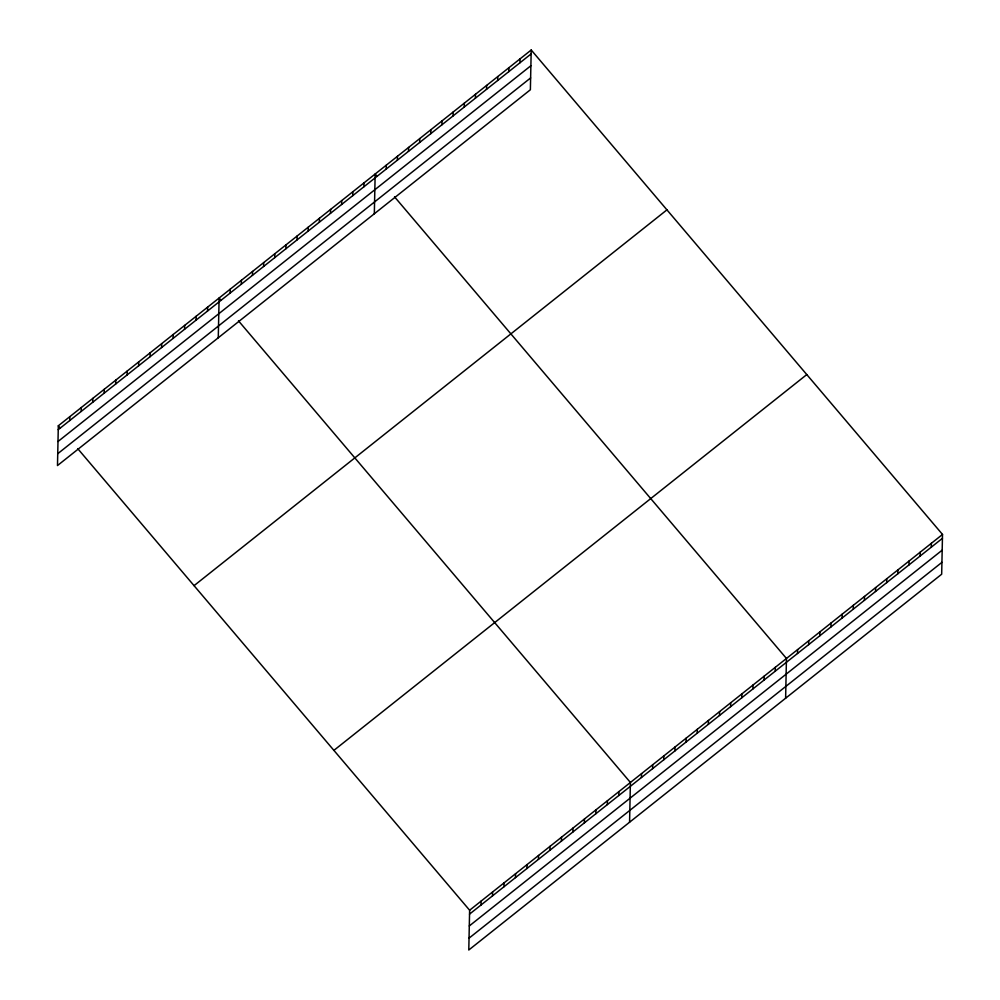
<?xml version="1.0" encoding="UTF-8"?>
<svg xmlns="http://www.w3.org/2000/svg" width="1000" height="1000" viewBox="0 0 1000 1000"><rect width="100%" height="100%" fill="white"/><g stroke="black" fill="none" stroke-linecap="round" stroke-linejoin="round"><path stroke-width="1.5" d="M58.325 425.788L57.488 465.55L530.375 89.763L531.213 50L58.325 425.788L60.263 428.075M69.725 420.55L69.812 416.662M81.213 411.425L81.287 407.537M92.7 402.3L92.775 398.413M104.175 393.175L104.262 389.288M115.662 384.05L115.75 380.163M127.15 374.925L127.225 371.037M138.637 365.788L138.713 361.912M150.113 356.662L150.2 352.788M161.6 347.537L161.688 343.65M173.088 338.413L173.162 334.525M184.575 329.288L184.65 325.4M196.05 320.163L196.137 316.275M207.537 311.038L207.625 307.15M218.275 337.788L219.112 298.025L221.05 300.312M230.175 293.05L230.25 289.163M241.312 284.188L241.4 280.312M252.463 275.338L252.55 271.45M263.612 266.475L263.688 262.587M274.762 257.613L274.837 253.738M285.9 248.762L285.988 244.875M297.05 239.9L297.137 236.012M308.2 231.05L308.275 227.162M319.35 222.188L319.425 218.3M330.487 213.325L330.575 209.438M341.637 204.475L341.725 200.588M352.788 195.613L352.863 191.725M363.938 186.75L364.012 182.875M374.325 213.775L375.163 174.013L377.1 176.3M386.225 169.037L386.312 165.15M397.375 160.175L397.45 156.3M408.512 151.325L408.6 147.438M419.663 142.463L419.75 138.575M430.812 133.613L430.887 129.725M441.962 124.75L442.038 120.862M453.1 115.887L453.188 112M464.25 107.037L464.338 103.15M475.4 98.175L475.475 94.288M486.55 89.312L486.625 85.438M77.713 448.625L469.625 910.238L468.787 950L941.675 574.212L942.513 534.45L531.213 50M497.688 80.463L497.775 76.575M481.025 905L481.1 901.112M508.837 71.6L508.925 67.713M492.512 895.863L492.587 891.988M519.987 62.737L520.062 58.863M503.988 886.737L504.075 882.862M515.475 877.613L515.562 873.725M526.962 868.487L527.038 864.6M538.45 859.362L538.525 855.475M549.925 850.238L550.013 846.35M561.413 841.112L561.5 837.225M572.9 831.988L572.975 828.1M584.388 822.862L584.462 818.975M595.862 813.725L595.95 809.85M607.35 804.6L607.438 800.725M618.837 795.475L618.913 791.587M629.575 822.225L630.4 782.463L238.5 320.863M641.462 777.5L641.55 773.612M652.613 768.637L652.7 764.75M663.763 759.775L663.838 755.888M674.912 750.925L674.987 747.038M686.05 742.062L686.137 738.175M697.2 733.2L697.288 729.325M708.35 724.35L708.425 720.462M719.5 715.487L719.575 711.6M730.638 706.625L730.725 702.75M741.787 697.775L741.862 693.888M752.938 688.913L753.012 685.025M764.075 680.062L764.163 676.175M775.225 671.2L775.312 667.312M785.625 698.225L786.45 658.45L394.55 196.85M797.525 653.487L797.6 649.6M808.662 644.625L808.75 640.738M819.812 635.763L819.9 631.888M830.962 626.912L831.038 623.025M842.113 618.05L842.188 614.163M853.25 609.188L853.337 605.312M864.4 600.337L864.488 596.45M875.55 591.475L875.625 587.587M886.7 582.612L886.775 578.737M897.837 573.763L897.925 569.875M908.988 564.9L909.075 561.013M920.138 556.05L920.212 552.163M931.275 547.188L931.363 543.3M58.238 429.675L531.138 53.888M58 441.512L530.887 65.725M57.737 453.713L530.625 77.925M194.05 585.662L666.938 209.862M333.888 750.375L806.787 374.575M469.625 910.238L942.513 534.45M469.538 914.125L942.425 538.325M469.288 925.962L942.175 550.175M469.038 938.162L941.925 562.362"/></g></svg>
